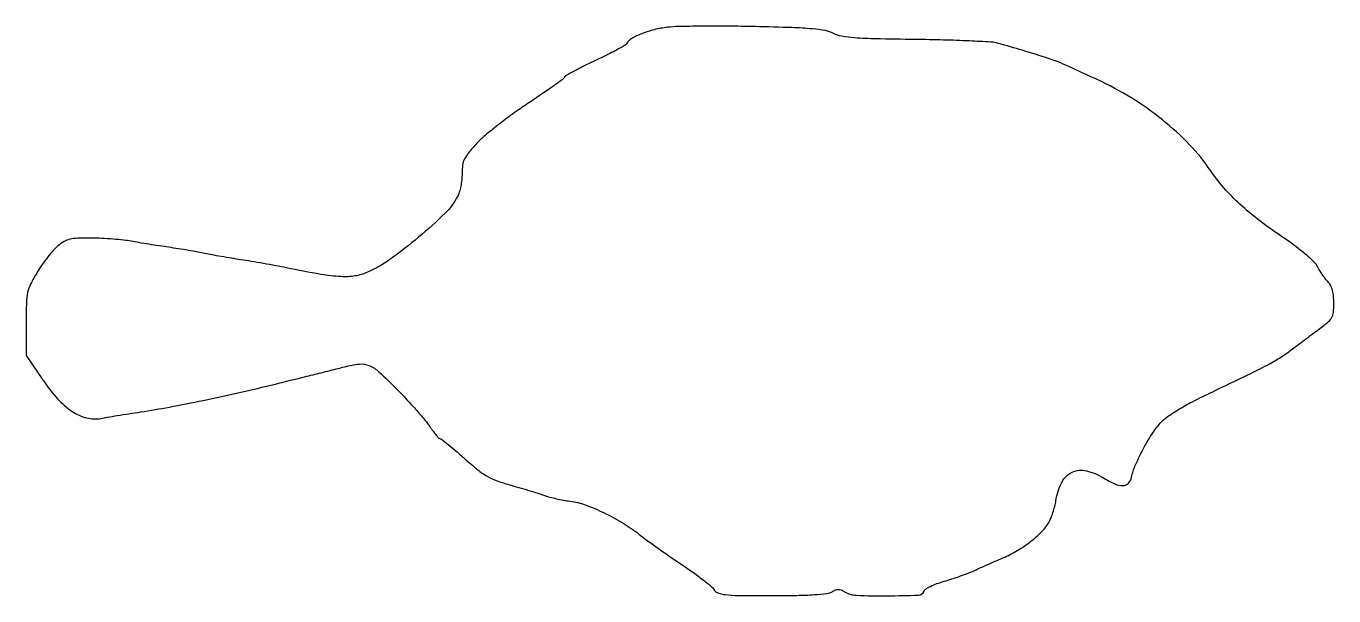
# Model space of a CAD drawing. Extents: x 0 to 417, y 0 to 182.
import ezdxf

# ---------------------------------------------------------------- set-up
doc = ezdxf.new("R2010")
doc.units = 0

msp = doc.modelspace()

# ---------------------------------------------------------------- linework, layer by layer
msp.add_lwpolyline([(204.5, 181.13745, 0.031273), (200.255345, 180.371253, 0.03479), (196.292463, 179.098935, 0.037342), (193.112885, 177.543905, 0.122535), (191.452273, 175.922775, -0.124994), (190.837021, 175.327946, -0.005687), (188.256966, 173.890011, -0.0092), (185.116994, 172.260576, -0.006434), (181.521877, 170.535397, 0.006416), (177.926894, 168.810445, 0.009177), (174.787355, 167.181702, 0.005662), (172.207255, 165.744457, 0.125061), (171.593412, 165.151144, -0.096725), (170.98071, 164.488722, -0.002731), (167.82532, 162.207078, -0.005474), (164.054719, 159.573714, -0.003725), (159.710396, 156.657075, 0.010558), (155.070097, 153.448879, 0.009483), (150.397741, 149.933688, 0.009553), (146.326052, 146.620366, 0.029274), (143.75, 144.168506, 0.013458), (141.072565, 141.144267, 0.060413), (139.785265, 139.166742, 0.079828), (139.187727, 137.214723, 0.034448), (139, 134.493181, -0.026673), (138.895567, 132.536898, -0.02155), (138.58166, 130.456502, -0.022057), (138.123212, 128.558125, -0.051108), (137.575864, 127.20034, -0.079132), (133.592377, 121.886288, -0.017685), (125.152537, 114.268609, -0.018983), (115.969479, 107.128115, -0.051667), (108.829311, 103.042645, -0.065897), (104.846676, 101.876398, -0.052175), (100.361533, 101.656407, -0.029801), (93.996934, 102.390487, -0.006286), (83, 104.47107, 0.0037), (79.620238, 105.128632, 0.002302), (75.646875, 105.852298, 0.002309), (71.720618, 106.530043, 0.004179), (68.5, 107.043043, -0.003374), (65.490434, 107.517459, -0.00265), (62.234375, 108.071007, -0.002678), (59.212188, 108.617993, -0.006588), (57, 109.060867, 0.007629), (54.78772, 109.498974, 0.003106), (51.765625, 110.030298, 0.003073), (48.509565, 110.561363, 0.003914), (45.5, 111.009146, -0.002802), (42.454344, 111.455377, -0.002067), (39.0875, 111.982211, -0.002089), (35.909041, 112.506671, -0.004677), (33.5, 112.937739, 0.018973), (31.047621, 113.304557, 0.007896), (27.714726, 113.621271, 0.007799), (24.130668, 113.848639, 0.009997), (20.826725, 113.940389, 0.009899), (16.391615, 113.887034, 0.049348), (13.926267, 113.563608, 0.075021), (12.080796, 112.829025, 0.042757), (10.114372, 111.442784, 0.037549), (8.703868, 110.062502, 0.013951), (6.928839, 107.926069, 0.013733), (5.114934, 105.479095, 0.016137), (3.537647, 103.061973, 0.018467), (1.42039, 99.267595, 0.064246), (0.476223, 96.629705, 0.047116), (0.088772, 93.449631, 0.00677), (0, 86.89322), (0, 76.548062), (5.25, 68.829825, 0.033352), (10.008088, 62.74944, 0.063568), (14.695038, 58.695099, 0.082565), (19.308348, 56.62699, 0.112687), (23.846852, 56.480578, -0.006035), (25.826328, 56.841006, -0.001505), (29.070638, 57.381329, -0.001538), (32.786409, 57.976958, -0.001545), (36.5, 58.548778, 0.008452), (45.661951, 60.089391, 0.005098), (56.4691, 62.209263, 0.00485), (68.024925, 64.715725, 0.004888), (79.5, 67.439686, -0.000166), (82.231387, 68.115373, -0.000097), (85.5, 68.922131, -0.000097), (88.768631, 69.727543, -0.000166), (91.5, 70.399042, 0.000773), (94.08998, 71.039116, 0.000596), (96.9125, 71.744867, 0.000603), (99.547752, 72.410514, 0.001444), (101.5, 72.912149, -0.036451), (106.308256, 73.794711, -0.128196), (109.394606, 73.339803, -0.086757), (112.504532, 71.326983, -0.01149), (118.152097, 65.84543, -0.006884), (121.410698, 62.441353, -0.006932), (124.566652, 58.95667, -0.006792), (127.232532, 55.845608, -0.027582), (128.720987, 53.84543, 0.012524), (129.74992, 52.372155, 0.018159), (130.736391, 51.129595, 0.013959), (131.600277, 50.174395, 0.204699), (132.008408, 50, -0.168752), (132.495408, 49.830817, -0.003239), (134.609032, 48.138368, -0.007452), (137.056323, 46.091354, -0.004877), (139.818744, 43.662529, 0.01264), (143.990179, 40.108139, 0.040102), (147.013344, 38.038729, 0.044108), (150.170744, 36.583262, 0.017839), (154.693221, 35.144032, -0.00282), (157.902066, 34.228016, -0.002853), (161.088009, 33.279313, -0.002778), (163.852058, 32.422237, -0.011615), (165.5, 31.858767, 0.024071), (166.997323, 31.388105, 0.009621), (169.0875, 30.882843, 0.009495), (171.365878, 30.423481, 0.011816), (173.5, 30.087107, -0.054373), (178.309478, 28.903322, -0.024331), (184.321574, 26.371152, -0.024018), (190.378635, 23.09896, -0.033636), (195.416263, 19.573698, 0.011792), (197.595194, 17.902617, 0.003451), (201.021456, 15.437065, 0.003465), (204.917216, 12.714642, 0.003709), (208.763161, 10.108346, -0.007892), (212.400214, 7.598958, -0.010085), (215.665813, 5.16807, -0.008224), (218.31181, 3.043536, -0.080065), (219.253707, 1.965358, 0.161586), (220.588684, 0.858725, 0.066575), (222.899421, 0.29621, 0.02417), (227.203876, 0.048404, 0.002294), (237.754116, 0, 0.004256), (245.753778, 0.068101, 0.011825), (251.370996, 0.296705, 0.012877), (255.344137, 0.655564, 0.111058), (257.013569, 1.240547, -0.041423), (258.106995, 1.803486, -0.098479), (259, 1.981094, -0.098479), (259.893005, 1.803486, -0.041423), (260.986431, 1.240547, 0.130092), (264.734652, 0.083072, 0.012071), (274.511858, -0.079672, 0.008089), (284.560756, 0.158277, 0.299649), (286.335, 1.430614, -0.165217), (286.878045, 2.083401, -0.023472), (288.428819, 2.935638, -0.024626), (290.42772, 3.795704, -0.018725), (292.691989, 4.545153, 0.008625), (295.208202, 5.321978, 0.00635), (297.968897, 6.265718, 0.00642), (300.557763, 7.225228, 0.014221), (302.5, 8.037736, -0.001146), (304.424166, 8.902466, -0.000515), (306.956372, 10.030358, -0.000509), (309.634882, 11.216849, -0.000693), (312.053608, 12.281314, 0.034188), (316.578981, 14.646186, 0.032423), (320.824916, 17.643693, 0.034303), (324.299625, 20.868569, 0.07044), (326.432835, 23.898444, 0.032006), (326.993073, 25.191662, 0.013838), (327.57859, 26.975583, 0.013627), (328.098878, 28.914118, 0.017585), (328.464677, 30.720563, -0.080248), (330.327827, 36.254044, -0.166724), (333.603154, 39.338856, -0.166248), (338.089663, 39.768905, -0.079698), (343.5, 37.526086, 0.032614), (347.166629, 35.585224, 0.11208), (349.790337, 35.05773, 0.199863), (351.523121, 35.830195, 0.140216), (352.518454, 37.75, -0.052706), (353.695431, 41.48851, -0.019372), (356.101158, 46.48077, -0.019656), (358.960036, 51.39266, -0.03963), (361.654129, 54.968911, -0.055174), (363.83483, 56.94301, -0.021099), (367.256831, 59.201099, -0.01653), (371.928242, 61.802074, -0.007661), (378.154129, 64.884057, 0.001476), (389.789845, 70.465944, 0.008973), (395.750459, 73.48017, 0.017157), (399.652874, 75.716853, 0.023308), (403, 78.01345, -0.00129), (404.708416, 79.299812, -0.000541), (407.014063, 81.022664, -0.000536), (409.483783, 82.85984, -0.000697), (411.75, 84.536974, 0.012279), (414.971475, 87.038577, 0.085561), (416.274248, 88.538223, 0.110276), (416.843158, 90.227247, 0.026313), (417, 93.205486, 0.024234), (416.892515, 95.421847, 0.040236), (416.56263, 97.262438, 0.048613), (416.015964, 98.737462, 0.076988), (415.25, 99.843387, -0.026322), (414.462199, 100.765922, -0.012051), (413.529329, 102.045237, -0.011897), (412.609524, 103.442568, -0.016077), (411.849844, 104.750459, 0.074922), (410.657193, 106.34024, 0.01696), (408.166681, 108.631199, 0.016551), (404.981051, 111.189814, 0.012776), (401.349844, 113.771346, -0.01401), (393.398924, 119.453456, -0.023266), (387.071995, 124.729021, -0.026842), (381.964875, 129.937492, -0.031547), (377.73413, 135.401931, 0.042583), (371.003007, 143.71089, 0.032121), (362.32676, 151.642471, 0.0309), (352.29517, 158.722474, 0.031211), (341.5, 164.486131, -0.00029), (338.910017, 165.669519, -0.000224), (336.0875, 166.962661, -0.000226), (333.452201, 168.172897, -0.000542), (331.5, 169.073061, 0.021703), (328.265715, 170.401522, 0.008447), (323.689371, 171.966173, 0.006722), (317.724648, 173.805414, 0.003197), (310, 176.020526, 0.053123), (307.636098, 176.418341, 0.003554), (300.771875, 176.785723, 0.005088), (292.564774, 177.082836, 0.003785), (283.5, 177.250005, -0.002378), (270.895018, 177.446964, -0.013418), (264.174817, 177.764483, -0.024532), (260.010497, 178.27972, -0.082483), (257.426951, 179.184175, 0.080664), (254.886291, 180.083939, 0.02322), (250.740584, 180.638397, 0.013439), (244.178438, 181.030268, 0.002672), (232.426951, 181.352653, 0.003451), (223.59205, 181.486795, 0.003997), (215.178542, 181.489212, 0.003575), (208.057432, 181.383419, 0.023518)], format="xyb", close=True)

doc.saveas('drawing.dxf')
